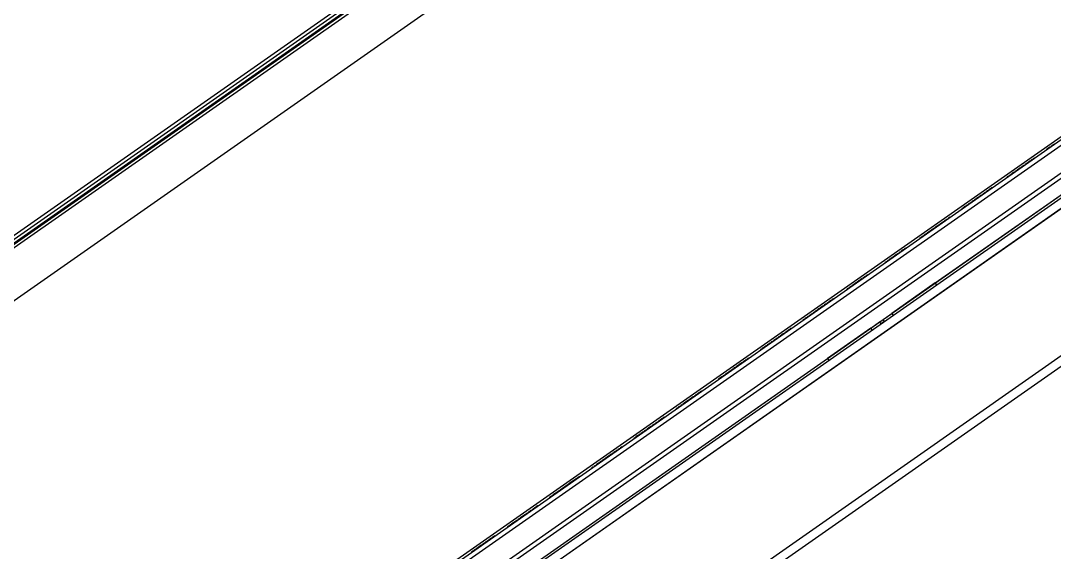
# Model space of a CAD drawing. Header units: millimetres. Extents: x 152904052 to 153933663, y 538271515 to 539240469.
# Drawn here: x 153465477.8 to 153465964.5, y 538579766.9 to 538580017.4 of the extents above; entities that cross this region are included whole.
import ezdxf

# ---------------------------------------------------------------- set-up
doc = ezdxf.new("R2010")
doc.units = ezdxf.units.MM
doc.layers.add('POWR', color=5, linetype='Continuous')

msp = doc.modelspace()

# ---------------------------------------------------------------- linework, layer by layer
at = {"layer": 'POWR', "color": 7}
for p, q in [((153467214.87, 538580807.11), (153464552.63, 538578942.98)), ((153467217.22, 538580803.75), (153464554.98, 538578939.63)), ((153465908.45, 538579893.81), (153467206.81, 538580802.93)), ((153467267, 538580769.27), (153464570.35, 538578881.05)), ((153466180.33, 538580410.37), (153465279.27, 538579779.44)), ((153466181.25, 538580409.06), (153465280.18, 538579778.13)), ((153466179.43, 538580406.08), (153465283.61, 538579778.82)), ((153465293.59, 538579785.32), (153466170.08, 538580399.04)), ((153465295.4, 538579785), (153466169.76, 538580397.23)), ((153466171.12, 538580373.15), (153465317.56, 538579775.48)), ((153465423.94, 538579578.05), (153466320.09, 538580205.54)), ((153465424.46, 538579580.98), (153466317.17, 538580206.06)), ((153466324.13, 538580195.06), (153465432.41, 538579570.68)), ((153466325.28, 538580193.42), (153465433.56, 538579569.04)), ((153466313.8, 538580176.17), (153464552.63, 538578942.98)), ((153466313.8, 538580176.17), (153464552.63, 538578942.98)), ((153466316.15, 538580172.82), (153464554.98, 538578939.63)), ((153466316.15, 538580172.82), (153464554.98, 538578939.63)), ((153464556.03, 538578946.84), (153466309.02, 538580174.29)), ((153464556.03, 538578946.84), (153466309.02, 538580174.29)), ((153466365.94, 538580138.33), (153464570.35, 538578881.05)), ((153466365.94, 538580138.33), (153464570.35, 538578881.05)), ((153466349.04, 538580121.49), (153465489.66, 538579519.76)), ((153465515.81, 538579646.47), (153466032.71, 538580008.41)), ((153465962.87, 538579958.1), (153465962.92, 538579958.02)), ((153465955.15, 538579952.7), (153465955.21, 538579952.61)), ((153465948.01, 538579947.69), (153465948.07, 538579947.61)), ((153465949.07, 538579948.43), (153465949.12, 538579948.35)), ((153465950.54, 538579949.47), (153465950.6, 538579949.38)), ((153465946, 538579946.28), (153465946.05, 538579946.2)), ((153465929.18, 538579934.51), (153465929.24, 538579934.43)), ((153465932.09, 538579936.55), (153465932.15, 538579936.47)), ((153465923.19, 538579930.31), (153465923.25, 538579930.23)), ((153465924.16, 538579930.99), (153465924.21, 538579930.91)), ((153465925.85, 538579932.18), (153465925.91, 538579932.1)), ((153465913.17, 538579923.3), (153465913.23, 538579923.22)), ((153465914.28, 538579924.07), (153465914.33, 538579923.99)), ((153465915.38, 538579924.85), (153465915.44, 538579924.76)), ((153465905.96, 538579918.25), (153465906.02, 538579918.17)), ((153465908.24, 538579919.84), (153465908.29, 538579919.76)), ((153465901.09, 538579914.84), (153465901.15, 538579914.76)), ((153465902.2, 538579915.62), (153465902.26, 538579915.53)), ((153465903.3, 538579916.39), (153465903.36, 538579916.31)), ((153465889.19, 538579906.5), (153465889.24, 538579906.42)), ((153465889.96, 538579907.04), (153465889.73, 538579906.88)), ((153465890.24, 538579907.24), (153465890.3, 538579907.16)), ((153465891.3, 538579907.98), (153465891.36, 538579907.9)), ((153465871.19, 538579893.91), (153465871.25, 538579893.82)), ((153465871.71, 538579894.27), (153465871.77, 538579894.18)), ((153465872.76, 538579895.01), (153465872.82, 538579894.92)), ((153465873.98, 538579895.86), (153465874.04, 538579895.78)), ((153465875.68, 538579897.05), (153465875.73, 538579896.96)), ((153465908.45, 538579893.81), (153465887.97, 538579879.47)), ((153465909.14, 538579892.83), (153465908.45, 538579893.81)), ((153465866.77, 538579890.81), (153465866.83, 538579890.73)), ((153465867.74, 538579891.49), (153465867.8, 538579891.41)), ((153465869.08, 538579892.43), (153465869.14, 538579892.34)), ((153465870.14, 538579893.17), (153465870.19, 538579893.08)), ((153465857.17, 538579884.09), (153465857.23, 538579884)), ((153465858.13, 538579884.76), (153465858.19, 538579884.68)), ((153465850.93, 538579879.71), (153465850.98, 538579879.63)), ((153465853.2, 538579881.31), (153465853.26, 538579881.22)), ((153465855.47, 538579882.9), (153465855.53, 538579882.82)), ((153465883.88, 538579876.6), (153465887.97, 538579879.47)), ((153465887.97, 538579879.47), (153465888.66, 538579878.49)), ((153465846.06, 538579876.3), (153465846.11, 538579876.22)), ((153465849.23, 538579878.53), (153465849.29, 538579878.45)), ((153465878.14, 538579872.59), (153465882.24, 538579875.46)), ((153465882.24, 538579875.46), (153465882.93, 538579874.47)), ((153465884.51, 538579875.7), (153465882.87, 538579874.55)), ((153465884.57, 538579875.62), (153465883.88, 538579876.6)), ((153465837.28, 538579870.16), (153465837.34, 538579870.08)), ((153465840.46, 538579872.38), (153465840.51, 538579872.3)), ((153465878.14, 538579872.59), (153465857.67, 538579858.25)), ((153465878.83, 538579871.6), (153465878.14, 538579872.59)), ((153465829.34, 538579864.6), (153465829.4, 538579864.52)), ((153465832.26, 538579866.64), (153465832.31, 538579866.56)), ((153465833.31, 538579867.38), (153465833.37, 538579867.3)), ((153465834.37, 538579868.12), (153465834.43, 538579868.04)), ((153465835.59, 538579868.97), (153465835.64, 538579868.89)), ((153465826.17, 538579862.38), (153465826.23, 538579862.3)), ((153464559.31, 538578949.13), (153465857.67, 538579858.25)), ((153465819.42, 538579857.65), (153465819.48, 538579857.57)), ((153465820.57, 538579858.46), (153465820.63, 538579858.38)), ((153465857.67, 538579858.25), (153465858.35, 538579857.27)), ((153465809.55, 538579850.74), (153465809.6, 538579850.66)), ((153465814.2, 538579854), (153465813.43, 538579853.46)), ((153465814.48, 538579854.2), (153465814.54, 538579854.11)), ((153465806.28, 538579848.45), (153465806.34, 538579848.37)), ((153465794.59, 538579840.27), (153465794.65, 538579840.19)), ((153465797.42, 538579842.25), (153465797.48, 538579842.17)), ((153465798.39, 538579842.93), (153465798.45, 538579842.85)), ((153465788.52, 538579836.02), (153465788.58, 538579835.93)), ((153465792.48, 538579838.79), (153465792.54, 538579838.71)), ((153465793.54, 538579839.53), (153465793.6, 538579839.45)), ((153465780.79, 538579830.61), (153465780.85, 538579830.53)), ((153465786.4, 538579834.53), (153465786.45, 538579834.45)), ((153465773.65, 538579825.61), (153465773.71, 538579825.52)), ((153465769.68, 538579822.83), (153465769.74, 538579822.75)), ((153465771.38, 538579824.01), (153465771.44, 538579823.93)), ((153465772.6, 538579824.87), (153465772.65, 538579824.79)), ((153465759.8, 538579815.91), (153465759.86, 538579815.83)), ((153465760.91, 538579816.68), (153465760.97, 538579816.6)), ((153465766.51, 538579820.61), (153465766.57, 538579820.52)), ((153465753.76, 538579811.68), (153465753.82, 538579811.6)), ((153465756.04, 538579813.27), (153465756.1, 538579813.19)), ((153465757.73, 538579814.46), (153465757.79, 538579814.38)), ((153465758.7, 538579815.14), (153465758.76, 538579815.06)), ((153465747.73, 538579807.45), (153465747.78, 538579807.37)), ((153465748.83, 538579808.23), (153465748.89, 538579808.14)), ((153465749.8, 538579808.9), (153465749.85, 538579808.82)), ((153465751.49, 538579810.09), (153465751.55, 538579810.01)), ((153465741.02, 538579802.76), (153465741.08, 538579802.68)), ((153465732.82, 538579797.02), (153465732.88, 538579796.94)), ((153465733.88, 538579797.76), (153465733.94, 538579797.67)), ((153465734.93, 538579798.5), (153465734.99, 538579798.41)), ((153465726.74, 538579792.76), (153465726.79, 538579792.67)), ((153465731.6, 538579796.17), (153465731.66, 538579796.08)), ((153465718.14, 538579786.74), (153465718.2, 538579786.66)), ((153465711.9, 538579782.37), (153465711.96, 538579782.29)), ((153465713.12, 538579783.22), (153465713.18, 538579783.14)), ((153465716.45, 538579785.55), (153465716.5, 538579785.47)), ((153465707.03, 538579778.96), (153465707.09, 538579778.88)), ((153465697.99, 538579772.63), (153465698.05, 538579772.55)), ((153465693.05, 538579769.17), (153465693.11, 538579769.09)), ((153465695.16, 538579770.65), (153465695.22, 538579770.56)), ((153465690.05, 538579767.07), (153465690.11, 538579766.99))]:
    msp.add_line(p, q, dxfattribs=at)
for points, knots in [([(153465962.58, 538579957.9), (153465962.52, 538579957.85), (153465962.05, 538579957.52), (153465961.46, 538579957.11), (153465960.85, 538579956.68), (153465960.79, 538579956.64), (153465960.75, 538579956.62)], [0, 0, 0, 0, 0.042441, 0.333294, 0.647319, 1, 1, 1, 1]), ([(153465964.39, 538579959.16), (153465964.26, 538579959.08), (153465963.84, 538579958.78), (153465963.36, 538579958.44), (153465962.93, 538579958.14), (153465962.89, 538579958.11), (153465962.87, 538579958.1)], [0, 0, 0, 0, 0.113531, 0.382969, 0.67374, 1, 1, 1, 1]), ([(153465955.15, 538579952.7), (153465955.12, 538579952.67), (153465955.07, 538579952.63), (153465954.66, 538579952.35), (153465954.56, 538579952.28)], [0, 0, 0, 0, 0.759114, 1, 1, 1, 1]), ([(153465948.01, 538579947.69), (153465947.91, 538579947.62), (153465947.71, 538579947.49), (153465947.42, 538579947.28), (153465947.2, 538579947.13), (153465947.06, 538579947.03), (153465946.97, 538579946.96), (153465946.96, 538579946.96), (153465946.95, 538579946.95)], [0, 0, 0, 0, 0.20764, 0.387931, 0.555848, 0.690492, 0.836105, 1, 1, 1, 1]), ([(153465949.07, 538579948.43), (153465949.04, 538579948.42), (153465949, 538579948.39), (153465948.72, 538579948.19), (153465948.39, 538579947.96), (153465948.14, 538579947.78), (153465948.01, 538579947.69)], [0, 0, 0, 0, 0.273393, 0.559555, 0.78385, 1, 1, 1, 1]), ([(153465950.54, 538579949.47), (153465950.49, 538579949.43), (153465950.39, 538579949.36), (153465949.9, 538579949.02), (153465949.48, 538579948.72), (153465949.35, 538579948.63)], [0, 0, 0, 0, 0.4003188, 0.8193014, 1, 1, 1, 1]), ([(153465954.25, 538579952.06), (153465954.26, 538579952.07), (153465954.33, 538579952.12), (153465953.8, 538579951.75), (153465952.72, 538579950.99), (153465951.44, 538579950.09), (153465950.83, 538579949.67)], [0, 0, 0, 0, 0.065466, 0.32379, 0.680703, 1, 1, 1, 1]), ([(153465945.71, 538579946.08), (153465945.44, 538579945.89), (153465944.67, 538579945.35), (153465943.64, 538579944.63), (153465942.81, 538579944.05), (153465942.31, 538579943.7), (153465942.26, 538579943.67), (153465942.23, 538579943.65)], [0, 0, 0, 0, 0.13081, 0.369237, 0.560314, 0.767051, 1, 1, 1, 1]), ([(153465946.67, 538579946.75), (153465946.62, 538579946.72), (153465946.43, 538579946.59), (153465946.22, 538579946.44), (153465946.03, 538579946.3), (153465946.01, 538579946.29), (153465946, 538579946.28)], [0, 0, 0, 0, 0.103911, 0.37553, 0.669295, 1, 1, 1, 1]), ([(153465935.27, 538579938.77), (153465935.2, 538579938.72), (153465935.05, 538579938.62), (153465934.31, 538579938.1), (153465933.59, 538579937.6), (153465933.35, 538579937.43)], [0, 0, 0, 0, 0.385261, 0.786836, 1, 1, 1, 1]), ([(153465928.12, 538579933.77), (153465927.9, 538579933.61), (153465927.49, 538579933.32), (153465926.86, 538579932.88), (153465926.38, 538579932.55), (153465926.07, 538579932.33), (153465925.88, 538579932.2), (153465925.86, 538579932.19), (153465925.85, 538579932.18)], [0, 0, 0, 0, 0.208824, 0.38931, 0.556666, 0.690725, 0.835982, 1, 1, 1, 1]), ([(153465929.18, 538579934.51), (153465929.14, 538579934.48), (153465929.06, 538579934.42), (153465928.65, 538579934.14), (153465928.25, 538579933.86), (153465927.93, 538579933.63), (153465927.63, 538579933.42), (153465927.37, 538579933.24), (153465927.18, 538579933.11), (153465927.09, 538579933.04), (153465927.09, 538579933.04), (153465927.09, 538579933.04)], [0, 0, 0, 0, 0.214562, 0.43824, 0.547042, 0.648557, 0.735723, 0.814336, 0.892342, 0.977972, 1, 1, 1, 1]), ([(153465930.38, 538579935.35), (153465930.38, 538579935.35), (153465930.4, 538579935.36), (153465930.15, 538579935.19), (153465929.51, 538579934.74), (153465928.58, 538579934.09), (153465928.12, 538579933.77)], [0, 0, 0, 0, 0.026089, 0.217019, 0.613779, 1, 1, 1, 1]), ([(153465932.09, 538579936.55), (153465932.01, 538579936.49), (153465931.85, 538579936.38), (153465931.07, 538579935.83), (153465930.67, 538579935.55)], [0, 0, 0, 0, 0.490548, 1, 1, 1, 1]), ([(153465933.06, 538579937.23), (153465933.01, 538579937.19), (153465932.95, 538579937.15), (153465932.45, 538579936.8), (153465932.38, 538579936.75)], [0, 0, 0, 0, 0.862248, 1, 1, 1, 1]), ([(153465922.9, 538579930.11), (153465922.81, 538579930.05), (153465922.3, 538579929.69), (153465921.68, 538579929.26), (153465921.07, 538579928.83), (153465921.01, 538579928.79), (153465920.98, 538579928.77)], [0, 0, 0, 0, 0.063351, 0.3464, 0.65322, 1, 1, 1, 1]), ([(153465923.87, 538579930.79), (153465923.82, 538579930.75), (153465923.54, 538579930.56), (153465923.27, 538579930.37), (153465923.22, 538579930.33), (153465923.19, 538579930.31)], [0, 0, 0, 0, 0.097443, 0.521232, 1, 1, 1, 1]), ([(153465925.56, 538579931.98), (153465925.39, 538579931.86), (153465924.98, 538579931.57), (153465924.54, 538579931.26), (153465924.21, 538579931.03), (153465924.17, 538579931), (153465924.16, 538579930.99)], [0, 0, 0, 0, 0.1810599, 0.4286469, 0.6969493, 1, 1, 1, 1]), ([(153465913.17, 538579923.3), (153465913.06, 538579923.22), (153465912.83, 538579923.06), (153465911.83, 538579922.36), (153465911, 538579921.78), (153465910.8, 538579921.64)], [0, 0, 0, 0, 0.418053, 0.858133, 1, 1, 1, 1]), ([(153465914.28, 538579924.07), (153465914.23, 538579924.04), (153465914.15, 538579923.98), (153465913.67, 538579923.65), (153465913.46, 538579923.5)], [0, 0, 0, 0, 0.568455, 1, 1, 1, 1]), ([(153465915.38, 538579924.85), (153465915.33, 538579924.81), (153465915.25, 538579924.76), (153465914.75, 538579924.4), (153465914.56, 538579924.27)], [0, 0, 0, 0, 0.631228, 1, 1, 1, 1]), ([(153465905.68, 538579918.05), (153465905.61, 538579918.01), (153465905.15, 538579917.68), (153465904.46, 538579917.2), (153465903.77, 538579916.72), (153465903.37, 538579916.44), (153465903.32, 538579916.4), (153465903.3, 538579916.39)], [0, 0, 0, 0, 0.041773, 0.30421, 0.514257, 0.742131, 1, 1, 1, 1]), ([(153465908.24, 538579919.84), (153465908.02, 538579919.69), (153465907.6, 538579919.4), (153465906.97, 538579918.96), (153465906.5, 538579918.62), (153465906.18, 538579918.4), (153465906, 538579918.27), (153465905.98, 538579918.26), (153465905.96, 538579918.25)], [0, 0, 0, 0, 0.209514, 0.39012, 0.557163, 0.690891, 0.835937, 1, 1, 1, 1]), ([(153465909.29, 538579920.58), (153465909.25, 538579920.56), (153465909.17, 538579920.5), (153465908.76, 538579920.21), (153465908.36, 538579919.93), (153465908.04, 538579919.71), (153465907.74, 538579919.5), (153465907.49, 538579919.32), (153465907.31, 538579919.2), (153465907.2, 538579919.12), (153465907.19, 538579919.11), (153465907.18, 538579919.1)], [0, 0, 0, 0, 0.205976, 0.421527, 0.526331, 0.623885, 0.707292, 0.78213, 0.84786, 0.918755, 1, 1, 1, 1]), ([(153465910.51, 538579921.44), (153465910.46, 538579921.4), (153465910.36, 538579921.33), (153465909.77, 538579920.92), (153465909.06, 538579920.42), (153465908.51, 538579920.03), (153465908.24, 538579919.84)], [0, 0, 0, 0, 0.272178, 0.558653, 0.783563, 1, 1, 1, 1]), ([(153465901.91, 538579915.41), (153465901.89, 538579915.4), (153465901.55, 538579915.16), (153465901.22, 538579914.93), (153465901.14, 538579914.87), (153465901.09, 538579914.84)], [0, 0, 0, 0, 0.02522, 0.48236, 1, 1, 1, 1]), ([(153465903.01, 538579916.19), (153465902.96, 538579916.15), (153465902.62, 538579915.91), (153465902.3, 538579915.69), (153465902.23, 538579915.64), (153465902.2, 538579915.62)], [0, 0, 0, 0, 0.08994, 0.51681, 1, 1, 1, 1]), ([(153465892, 538579908.48), (153465891.97, 538579908.45), (153465891.93, 538579908.42), (153465891.66, 538579908.23), (153465891.59, 538579908.19)], [0, 0, 0, 0, 0.746301, 1, 1, 1, 1]), ([(153465894.66, 538579910.34), (153465894.55, 538579910.26), (153465894.32, 538579910.1), (153465893.32, 538579909.4), (153465892.49, 538579908.82), (153465892.29, 538579908.68)], [0, 0, 0, 0, 0.417755, 0.858025, 1, 1, 1, 1]), ([(153465887.17, 538579905.09), (153465887.1, 538579905.05), (153465886.64, 538579904.72), (153465885.95, 538579904.24), (153465885.26, 538579903.76), (153465884.86, 538579903.48), (153465884.82, 538579903.44), (153465884.79, 538579903.43)], [0, 0, 0, 0, 0.041806, 0.304204, 0.514162, 0.742011, 1, 1, 1, 1]), ([(153465889.73, 538579906.88), (153465889.51, 538579906.73), (153465889.09, 538579906.44), (153465888.47, 538579906), (153465887.99, 538579905.66), (153465887.67, 538579905.44), (153465887.49, 538579905.31), (153465887.47, 538579905.3), (153465887.45, 538579905.29)], [0, 0, 0, 0, 0.209919, 0.390606, 0.557481, 0.69102, 0.835936, 1, 1, 1, 1]), ([(153465890.24, 538579907.24), (153465890.14, 538579907.17), (153465889.95, 538579907.04), (153465889.66, 538579906.83), (153465889.43, 538579906.68), (153465889.29, 538579906.58), (153465889.2, 538579906.52), (153465889.19, 538579906.51), (153465889.19, 538579906.5)], [0, 0, 0, 0, 0.2098015, 0.3904629, 0.5573932, 0.6909947, 0.8359487, 1, 1, 1, 1]), ([(153465891.3, 538579907.98), (153465891.28, 538579907.97), (153465891.23, 538579907.94), (153465890.96, 538579907.74), (153465890.63, 538579907.51), (153465890.37, 538579907.33), (153465890.24, 538579907.24)], [0, 0, 0, 0, 0.271948, 0.558479, 0.783507, 1, 1, 1, 1]), ([(153465871.19, 538579893.91), (153465871.17, 538579893.89), (153465871.12, 538579893.86), (153465870.85, 538579893.67), (153465870.52, 538579893.44), (153465870.26, 538579893.25), (153465870.14, 538579893.17)], [0, 0, 0, 0, 0.271839, 0.558408, 0.7835, 1, 1, 1, 1]), ([(153465871.71, 538579894.27), (153465871.61, 538579894.19), (153465871.41, 538579894.06), (153465871.12, 538579893.86), (153465870.9, 538579893.7), (153465870.75, 538579893.6), (153465870.67, 538579893.54), (153465870.66, 538579893.53), (153465870.65, 538579893.53)], [0, 0, 0, 0, 0.209996, 0.390717, 0.557582, 0.691089, 0.835966, 1, 1, 1, 1]), ([(153465872.25, 538579894.65), (153465872.23, 538579894.63), (153465872.18, 538579894.6), (153465871.91, 538579894.41), (153465871.58, 538579894.18), (153465871.32, 538579893.99), (153465871.19, 538579893.91)], [0, 0, 0, 0, 0.271642, 0.55821, 0.783372, 1, 1, 1, 1]), ([(153465872.76, 538579895.01), (153465872.74, 538579894.99), (153465872.7, 538579894.96), (153465872.42, 538579894.77), (153465872.09, 538579894.54), (153465871.83, 538579894.36), (153465871.71, 538579894.27)], [0, 0, 0, 0, 0.271794, 0.55833, 0.783422, 1, 1, 1, 1]), ([(153465873.98, 538579895.86), (153465873.93, 538579895.82), (153465873.82, 538579895.75), (153465873.41, 538579895.46), (153465873.09, 538579895.23), (153465873.05, 538579895.21)], [0, 0, 0, 0, 0.456511, 0.9378576, 1, 1, 1, 1]), ([(153465875.68, 538579897.05), (153465875.6, 538579896.99), (153465875.44, 538579896.88), (153465874.66, 538579896.33), (153465874.27, 538579896.06)], [0, 0, 0, 0, 0.49237, 1, 1, 1, 1]), ([(153465876.6, 538579897.69), (153465876.61, 538579897.7), (153465876.66, 538579897.73), (153465876.43, 538579897.58), (153465876.07, 538579897.32), (153465875.96, 538579897.25)], [0, 0, 0, 0, 0.145882, 0.762957, 1, 1, 1, 1]), ([(153465867.45, 538579891.29), (153465867.4, 538579891.25), (153465867.12, 538579891.05), (153465866.85, 538579890.87), (153465866.8, 538579890.83), (153465866.77, 538579890.81)], [0, 0, 0, 0, 0.097213, 0.520566, 1, 1, 1, 1]), ([(153465868.79, 538579892.23), (153465868.75, 538579892.19), (153465868.47, 538579892), (153465868.13, 538579891.76), (153465867.79, 538579891.52), (153465867.76, 538579891.5), (153465867.74, 538579891.49)], [0, 0, 0, 0, 0.058498, 0.342571, 0.650874, 1, 1, 1, 1]), ([(153465870.14, 538579893.17), (153465870.03, 538579893.09), (153465869.84, 538579892.96), (153465869.55, 538579892.76), (153465869.33, 538579892.6), (153465869.18, 538579892.5), (153465869.1, 538579892.44), (153465869.09, 538579892.43), (153465869.08, 538579892.43)], [0, 0, 0, 0, 0.209943, 0.390659, 0.557556, 0.691096, 0.835987, 1, 1, 1, 1]), ([(153465869.85, 538579892.97), (153465869.79, 538579892.92), (153465869.62, 538579892.8), (153465869.47, 538579892.7), (153465869.45, 538579892.68), (153465869.44, 538579892.67)], [0, 0, 0, 0, 0.2089952, 0.5799517, 1, 1, 1, 1]), ([(153465857.17, 538579884.09), (153465857.09, 538579884.03), (153465856.93, 538579883.92), (153465856.15, 538579883.37), (153465855.76, 538579883.1)], [0, 0, 0, 0, 0.492689, 1, 1, 1, 1]), ([(153465858.13, 538579884.76), (153465858.08, 538579884.73), (153465858.02, 538579884.68), (153465857.52, 538579884.33), (153465857.45, 538579884.29)], [0, 0, 0, 0, 0.8619182, 1, 1, 1, 1]), ([(153465860.27, 538579886.26), (153465860.29, 538579886.27), (153465860.37, 538579886.32), (153465859.79, 538579885.92), (153465859.13, 538579885.46), (153465858.52, 538579885.03), (153465858.42, 538579884.96)], [0, 0, 0, 0, 0.104993, 0.504423, 0.919753, 1, 1, 1, 1]), ([(153465850.64, 538579879.51), (153465850.47, 538579879.39), (153465850.06, 538579879.11), (153465849.61, 538579878.8), (153465849.28, 538579878.56), (153465849.25, 538579878.54), (153465849.23, 538579878.53)], [0, 0, 0, 0, 0.181015, 0.428438, 0.696695, 1, 1, 1, 1]), ([(153465853.2, 538579881.31), (153465852.98, 538579881.15), (153465852.56, 538579880.86), (153465851.94, 538579880.42), (153465851.46, 538579880.09), (153465851.14, 538579879.87), (153465850.96, 538579879.74), (153465850.94, 538579879.72), (153465850.93, 538579879.71)], [0, 0, 0, 0, 0.209598, 0.390269, 0.557355, 0.691078, 0.836066, 1, 1, 1, 1]), ([(153465855.47, 538579882.9), (153465855.42, 538579882.86), (153465855.32, 538579882.79), (153465854.73, 538579882.38), (153465854.03, 538579881.89), (153465853.47, 538579881.5), (153465853.2, 538579881.31)], [0, 0, 0, 0, 0.2720295, 0.5585191, 0.7834921, 1, 1, 1, 1]), ([(153465847.98, 538579877.65), (153465847.88, 538579877.58), (153465847.38, 538579877.23), (153465846.76, 538579876.79), (153465846.15, 538579876.37), (153465846.09, 538579876.33), (153465846.06, 538579876.3)], [0, 0, 0, 0, 0.063353, 0.346327, 0.653134, 1, 1, 1, 1]), ([(153465848.94, 538579878.33), (153465848.89, 538579878.29), (153465848.61, 538579878.09), (153465848.34, 538579877.91), (153465848.29, 538579877.87), (153465848.26, 538579877.85)], [0, 0, 0, 0, 0.097374, 0.521011, 1, 1, 1, 1]), ([(153465837.28, 538579870.16), (153465837.2, 538579870.1), (153465837.04, 538579869.99), (153465836.26, 538579869.45), (153465835.87, 538579869.17)], [0, 0, 0, 0, 0.4930695, 1, 1, 1, 1]), ([(153465840.46, 538579872.38), (153465840.39, 538579872.34), (153465840.26, 538579872.24), (153465839.28, 538579871.56), (153465838.38, 538579870.93), (153465837.67, 538579870.43), (153465837.57, 538579870.36)], [0, 0, 0, 0, 0.303406, 0.620164, 0.9441604, 1, 1, 1, 1]), ([(153465830.75, 538579865.59), (153465830.58, 538579865.47), (153465830.17, 538579865.18), (153465829.73, 538579864.87), (153465829.4, 538579864.64), (153465829.36, 538579864.62), (153465829.34, 538579864.6)], [0, 0, 0, 0, 0.18119, 0.428972, 0.69727, 1, 1, 1, 1]), ([(153465831.97, 538579866.44), (153465831.83, 538579866.34), (153465831.55, 538579866.15), (153465831.26, 538579865.94), (153465831.07, 538579865.81), (153465831.05, 538579865.8), (153465831.04, 538579865.79)], [0, 0, 0, 0, 0.241027, 0.470693, 0.719377, 1, 1, 1, 1]), ([(153465833.31, 538579867.38), (153465833.21, 538579867.31), (153465833.02, 538579867.17), (153465832.72, 538579866.97), (153465832.5, 538579866.81), (153465832.36, 538579866.71), (153465832.27, 538579866.65), (153465832.26, 538579866.65), (153465832.26, 538579866.64)], [0, 0, 0, 0, 0.208924, 0.389522, 0.556961, 0.691018, 0.836181, 1, 1, 1, 1]), ([(153465834.37, 538579868.12), (153465834.35, 538579868.11), (153465834.3, 538579868.07), (153465834.03, 538579867.88), (153465833.7, 538579867.65), (153465833.44, 538579867.47), (153465833.31, 538579867.38)], [0, 0, 0, 0, 0.27242, 0.558775, 0.783543, 1, 1, 1, 1]), ([(153465835.59, 538579868.97), (153465835.53, 538579868.94), (153465835.43, 538579868.86), (153465835.02, 538579868.57), (153465834.69, 538579868.35), (153465834.66, 538579868.32)], [0, 0, 0, 0, 0.457282, 0.938061, 1, 1, 1, 1]), ([(153465829.06, 538579864.4), (153465828.62, 538579864.1), (153465827.76, 538579863.49), (153465826.86, 538579862.86), (153465826.27, 538579862.45), (153465826.2, 538579862.4), (153465826.17, 538579862.38)], [0, 0, 0, 0, 0.235932, 0.467194, 0.717578, 1, 1, 1, 1]), ([(153465819.42, 538579857.65), (153465819.31, 538579857.58), (153465819.1, 538579857.43), (153465817.81, 538579856.53), (153465816.28, 538579855.45), (153465815.07, 538579854.61), (153465814.48, 538579854.2)], [0, 0, 0, 0, 0.272986, 0.559252, 0.783732, 1, 1, 1, 1]), ([(153465820.57, 538579858.46), (153465820.52, 538579858.42), (153465820.43, 538579858.36), (153465819.91, 538579858), (153465819.7, 538579857.85)], [0, 0, 0, 0, 0.610687, 1, 1, 1, 1]), ([(153465809.26, 538579850.54), (153465808.79, 538579850.21), (153465807.89, 538579849.58), (153465806.97, 538579848.94), (153465806.38, 538579848.52), (153465806.32, 538579848.48), (153465806.28, 538579848.45)], [0, 0, 0, 0, 0.249098, 0.477012, 0.723238, 1, 1, 1, 1]), ([(153465814.48, 538579854.2), (153465814, 538579853.86), (153465813.1, 538579853.23), (153465811.73, 538579852.27), (153465810.7, 538579851.55), (153465810.02, 538579851.07), (153465809.61, 538579850.79), (153465809.57, 538579850.76), (153465809.55, 538579850.74)], [0, 0, 0, 0, 0.207832, 0.388259, 0.556273, 0.690918, 0.836404, 1, 1, 1, 1]), ([(153465794.59, 538579840.27), (153465794.57, 538579840.26), (153465794.53, 538579840.22), (153465794.25, 538579840.03), (153465793.92, 538579839.8), (153465793.66, 538579839.62), (153465793.54, 538579839.53)], [0, 0, 0, 0, 0.273988, 0.559855, 0.783808, 1, 1, 1, 1]), ([(153465797.42, 538579842.25), (153465797.34, 538579842.19), (153465797.16, 538579842.07), (153465796.17, 538579841.37), (153465795.27, 538579840.74), (153465794.88, 538579840.47)], [0, 0, 0, 0, 0.354229, 0.723999, 1, 1, 1, 1]), ([(153465798.39, 538579842.93), (153465798.34, 538579842.89), (153465798.28, 538579842.85), (153465797.78, 538579842.5), (153465797.71, 538579842.45)], [0, 0, 0, 0, 0.862976, 1, 1, 1, 1]), ([(153465788.23, 538579835.82), (153465788.17, 538579835.77), (153465787.69, 538579835.44), (153465787.1, 538579835.02), (153465786.49, 538579834.6), (153465786.43, 538579834.55), (153465786.4, 538579834.53)], [0, 0, 0, 0, 0.044957, 0.335913, 0.649338, 1, 1, 1, 1]), ([(153465789.2, 538579836.49), (153465789.15, 538579836.46), (153465788.87, 538579836.26), (153465788.6, 538579836.07), (153465788.55, 538579836.04), (153465788.52, 538579836.02)], [0, 0, 0, 0, 0.098437, 0.523854, 1, 1, 1, 1]), ([(153465792.2, 538579838.59), (153465791.87, 538579838.36), (153465791.22, 538579837.91), (153465790.41, 538579837.34), (153465789.87, 538579836.96), (153465789.54, 538579836.73), (153465789.5, 538579836.71), (153465789.49, 538579836.69)], [0, 0, 0, 0, 0.212601, 0.429306, 0.60312, 0.790382, 1, 1, 1, 1]), ([(153465793.54, 538579839.53), (153465793.44, 538579839.46), (153465793.24, 538579839.32), (153465792.95, 538579839.12), (153465792.73, 538579838.96), (153465792.58, 538579838.86), (153465792.5, 538579838.8), (153465792.49, 538579838.8), (153465792.48, 538579838.79)], [0, 0, 0, 0, 0.206366, 0.386674, 0.555465, 0.690816, 0.836665, 1, 1, 1, 1]), ([(153465780.79, 538579830.61), (153465780.73, 538579830.56), (153465780.6, 538579830.47), (153465779.62, 538579829.78), (153465778.72, 538579829.16), (153465778.01, 538579828.66), (153465777.91, 538579828.59)], [0, 0, 0, 0, 0.306251, 0.622814, 0.944665, 1, 1, 1, 1]), ([(153465773.65, 538579825.61), (153465773.55, 538579825.53), (153465773.35, 538579825.4), (153465773.06, 538579825.19), (153465772.84, 538579825.04), (153465772.7, 538579824.94), (153465772.61, 538579824.88), (153465772.6, 538579824.87), (153465772.6, 538579824.87)], [0, 0, 0, 0, 0.204711, 0.38487, 0.554553, 0.690728, 0.836997, 1, 1, 1, 1]), ([(153465774.69, 538579826.33), (153465774.7, 538579826.34), (153465774.72, 538579826.35), (153465774.6, 538579826.27), (153465774.29, 538579826.05), (153465773.86, 538579825.75), (153465773.65, 538579825.61)], [0, 0, 0, 0, 0.126421, 0.299251, 0.654373, 1, 1, 1, 1]), ([(153465775.91, 538579827.19), (153465775.91, 538579827.19), (153465775.93, 538579827.2), (153465775.71, 538579827.05), (153465775.27, 538579826.74), (153465774.98, 538579826.54)], [0, 0, 0, 0, 0.044923, 0.373686, 1, 1, 1, 1]), ([(153465777.62, 538579828.39), (153465777.54, 538579828.33), (153465777.38, 538579828.22), (153465776.6, 538579827.67), (153465776.2, 538579827.39)], [0, 0, 0, 0, 0.493299, 1, 1, 1, 1]), ([(153465769.4, 538579822.63), (153465768.96, 538579822.32), (153465768.09, 538579821.71), (153465767.2, 538579821.09), (153465766.61, 538579820.67), (153465766.54, 538579820.63), (153465766.51, 538579820.61)], [0, 0, 0, 0, 0.237375, 0.470718, 0.72123, 1, 1, 1, 1]), ([(153465771.09, 538579823.81), (153465770.92, 538579823.69), (153465770.51, 538579823.41), (153465770.07, 538579823.1), (153465769.74, 538579822.87), (153465769.7, 538579822.84), (153465769.68, 538579822.83)], [0, 0, 0, 0, 0.182385, 0.432429, 0.700949, 1, 1, 1, 1]), ([(153465772.31, 538579824.67), (153465772.17, 538579824.57), (153465771.89, 538579824.37), (153465771.6, 538579824.17), (153465771.41, 538579824.04), (153465771.39, 538579824.02), (153465771.38, 538579824.01)], [0, 0, 0, 0, 0.242502, 0.474113, 0.722865, 1, 1, 1, 1]), ([(153465759.8, 538579815.91), (153465759.76, 538579815.88), (153465759.68, 538579815.82), (153465759.19, 538579815.48), (153465758.99, 538579815.34)], [0, 0, 0, 0, 0.572496, 1, 1, 1, 1]), ([(153465760.91, 538579816.68), (153465760.86, 538579816.65), (153465760.78, 538579816.6), (153465760.28, 538579816.24), (153465760.09, 538579816.11)], [0, 0, 0, 0, 0.634938, 1, 1, 1, 1]), ([(153465753.76, 538579811.68), (153465753.54, 538579811.53), (153465753.12, 538579811.23), (153465752.49, 538579810.79), (153465751.96, 538579810.42), (153465751.56, 538579810.14), (153465751.52, 538579810.11), (153465751.49, 538579810.09)], [0, 0, 0, 0, 0.202913, 0.383199, 0.554361, 0.762887, 1, 1, 1, 1]), ([(153465756.04, 538579813.27), (153465755.99, 538579813.24), (153465755.89, 538579813.17), (153465755.3, 538579812.76), (153465754.59, 538579812.26), (153465754.04, 538579811.87), (153465753.76, 538579811.68)], [0, 0, 0, 0, 0.276401, 0.561438, 0.784102, 1, 1, 1, 1]), ([(153465757.73, 538579814.46), (153465757.66, 538579814.41), (153465757.5, 538579814.3), (153465756.72, 538579813.75), (153465756.32, 538579813.47)], [0, 0, 0, 0, 0.497834, 1, 1, 1, 1]), ([(153465758.7, 538579815.14), (153465758.65, 538579815.1), (153465758.59, 538579815.06), (153465758.09, 538579814.71), (153465758.02, 538579814.66)], [0, 0, 0, 0, 0.864332, 1, 1, 1, 1]), ([(153465747.44, 538579807.25), (153465747.3, 538579807.16), (153465746.68, 538579806.72), (153465746.65, 538579806.7), (153465746.62, 538579806.68)], [0, 0, 0, 0, 0.215897, 1, 1, 1, 1]), ([(153465748.54, 538579808.02), (153465748.38, 538579807.91), (153465747.79, 538579807.5), (153465747.75, 538579807.47), (153465747.73, 538579807.45)], [0, 0, 0, 0, 0.2773558, 1, 1, 1, 1]), ([(153465749.51, 538579808.7), (153465749.37, 538579808.61), (153465748.89, 538579808.27), (153465748.85, 538579808.24), (153465748.83, 538579808.23)], [0, 0, 0, 0, 0.2841794, 1, 1, 1, 1]), ([(153465751.21, 538579809.89), (153465751.03, 538579809.77), (153465750.51, 538579809.4), (153465749.92, 538579808.99), (153465749.84, 538579808.93), (153465749.8, 538579808.9)], [0, 0, 0, 0, 0.183599, 0.565707, 1, 1, 1, 1]), ([(153465741.02, 538579802.76), (153465740.96, 538579802.71), (153465740.82, 538579802.62), (153465739.87, 538579801.95), (153465738.48, 538579800.98), (153465737.13, 538579800.04), (153465736.43, 538579799.54)], [0, 0, 0, 0, 0.237578, 0.480312, 0.725416, 1, 1, 1, 1]), ([(153465732.53, 538579796.82), (153465732.39, 538579796.72), (153465732.04, 538579796.47), (153465731.68, 538579796.22), (153465731.63, 538579796.18), (153465731.6, 538579796.17)], [0, 0, 0, 0, 0.24492, 0.599937, 1, 1, 1, 1]), ([(153465733.88, 538579797.76), (153465733.77, 538579797.68), (153465733.58, 538579797.55), (153465733.29, 538579797.34), (153465733.04, 538579797.17), (153465732.85, 538579797.04), (153465732.83, 538579797.02), (153465732.82, 538579797.02)], [0, 0, 0, 0, 0.200772, 0.380983, 0.55337, 0.763323, 1, 1, 1, 1]), ([(153465734.93, 538579798.5), (153465734.91, 538579798.48), (153465734.87, 538579798.45), (153465734.59, 538579798.26), (153465734.26, 538579798.02), (153465734, 538579797.85), (153465733.88, 538579797.76)], [0, 0, 0, 0, 0.277911, 0.562252, 0.784083, 1, 1, 1, 1]), ([(153465736.13, 538579799.34), (153465736.14, 538579799.34), (153465736.15, 538579799.35), (153465735.94, 538579799.2), (153465735.5, 538579798.9), (153465735.22, 538579798.7)], [0, 0, 0, 0, 0.0459573, 0.3807166, 1, 1, 1, 1]), ([(153465731.32, 538579795.96), (153465730.83, 538579795.63), (153465729.74, 538579794.86), (153465728.2, 538579793.78), (153465726.95, 538579792.91), (153465726.81, 538579792.81), (153465726.74, 538579792.76)], [0, 0, 0, 0, 0.18118, 0.409256, 0.68726, 1, 1, 1, 1]), ([(153465718.14, 538579786.74), (153465718.07, 538579786.69), (153465717.92, 538579786.58), (153465717.13, 538579786.03), (153465716.73, 538579785.75)], [0, 0, 0, 0, 0.501917, 1, 1, 1, 1]), ([(153465721.25, 538579788.91), (153465721.27, 538579788.93), (153465721.34, 538579788.98), (153465720.8, 538579788.6), (153465719.85, 538579787.94), (153465718.87, 538579787.25), (153465718.43, 538579786.94)], [0, 0, 0, 0, 0.08611, 0.40663, 0.731322, 1, 1, 1, 1]), ([(153465711.61, 538579782.17), (153465711.44, 538579782.05), (153465710.92, 538579781.68), (153465710.34, 538579781.27), (153465710.25, 538579781.21), (153465710.21, 538579781.18)], [0, 0, 0, 0, 0.185295, 0.570588, 1, 1, 1, 1]), ([(153465714.17, 538579783.96), (153465713.95, 538579783.8), (153465713.52, 538579783.5), (153465712.9, 538579783.07), (153465712.37, 538579782.69), (153465711.97, 538579782.42), (153465711.93, 538579782.39), (153465711.9, 538579782.37)], [0, 0, 0, 0, 0.198322, 0.378488, 0.552347, 0.763981, 1, 1, 1, 1]), ([(153465715.23, 538579784.7), (153465715.19, 538579784.67), (153465715.11, 538579784.62), (153465714.7, 538579784.33), (153465714.29, 538579784.04), (153465713.97, 538579783.82), (153465713.67, 538579783.61), (153465713.43, 538579783.44), (153465713.25, 538579783.31), (153465713.14, 538579783.23), (153465713.12, 538579783.23), (153465713.12, 538579783.22)], [0, 0, 0, 0, 0.201167, 0.403831, 0.503378, 0.598958, 0.684959, 0.766209, 0.838872, 0.91563, 1, 1, 1, 1]), ([(153465716.45, 538579785.55), (153465716.4, 538579785.52), (153465716.31, 538579785.45), (153465715.71, 538579785.04), (153465714.99, 538579784.53), (153465714.45, 538579784.15), (153465714.17, 538579783.96)], [0, 0, 0, 0, 0.2796075, 0.5632582, 0.7841437, 1, 1, 1, 1]), ([(153465709.92, 538579780.98), (153465709.48, 538579780.68), (153465708.4, 538579779.92), (153465707.26, 538579779.12), (153465707.11, 538579779.01), (153465707.03, 538579778.96)], [0, 0, 0, 0, 0.240939, 0.600165, 1, 1, 1, 1]), ([(153465697.99, 538579772.63), (153465697.91, 538579772.57), (153465697.75, 538579772.46), (153465696.71, 538579771.73), (153465695.45, 538579770.85), (153465694.49, 538579770.18), (153465694.02, 538579769.85)], [0, 0, 0, 0, 0.281546, 0.564293, 0.784058, 1, 1, 1, 1]), ([(153465698.96, 538579773.3), (153465698.91, 538579773.27), (153465698.86, 538579773.24), (153465698.35, 538579772.88), (153465698.28, 538579772.83)], [0, 0, 0, 0, 0.86747, 1, 1, 1, 1]), ([(153465701.18, 538579774.86), (153465701.2, 538579774.87), (153465701.27, 538579774.92), (153465700.72, 538579774.54), (153465700.02, 538579774.05), (153465699.37, 538579773.59), (153465699.24, 538579773.51)], [0, 0, 0, 0, 0.107216, 0.503754, 0.902427, 1, 1, 1, 1]), ([(153465694.02, 538579769.85), (153465693.63, 538579769.57), (153465692.87, 538579769.04), (153465691.79, 538579768.28), (153465690.86, 538579767.64), (153465690.18, 538579767.16), (153465690.1, 538579767.1), (153465690.05, 538579767.07)], [0, 0, 0, 0, 0.195561, 0.375771, 0.551379, 0.764917, 1, 1, 1, 1]), ([(153465695.16, 538579770.65), (153465695.12, 538579770.62), (153465695.05, 538579770.57), (153465694.63, 538579770.27), (153465694.22, 538579769.99), (153465693.9, 538579769.76), (153465693.6, 538579769.55), (153465693.35, 538579769.38), (153465693.18, 538579769.26), (153465693.07, 538579769.18), (153465693.05, 538579769.17), (153465693.05, 538579769.17)], [0, 0, 0, 0, 0.199643, 0.398707, 0.496941, 0.592211, 0.679121, 0.762169, 0.836644, 0.914884, 1, 1, 1, 1])]:
    msp.add_open_spline(points, degree=3, knots=knots, dxfattribs=at)

doc.saveas('drawing.dxf')
